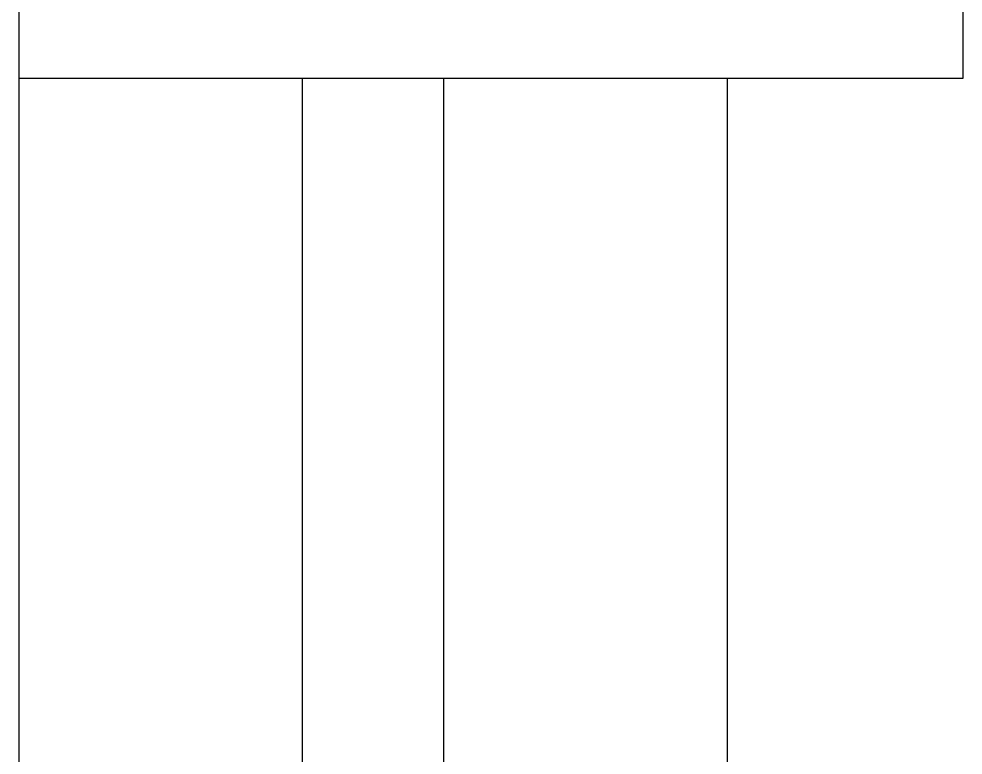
# Model space of a CAD drawing. Header units: inches. Extents: x 542787 to 543192, y 9574025 to 9574373.
# Drawn here: x 542828.0728 to 542828.2728, y 9574192.5703 to 9574192.7263 of the extents above; entities that cross this region are included whole.
import ezdxf

# ---------------------------------------------------------------- set-up
doc = ezdxf.new("R2010")
doc.units = ezdxf.units.IN
doc.header["$MEASUREMENT"] = 0
doc.linetypes.add('HIDDEN2', pattern=[4.7625, 3.175, -1.5875])
doc.layers.add('I-ARQ', color=8, linetype='Continuous')

msp = doc.modelspace()

# ---------------------------------------------------------------- linework, layer by layer
at = {"layer": 'I-ARQ'}
for p, q in [((542828.07277, 9574192.91369), (542828.07277, 9574192.71369)), ((542828.27277, 9574192.71369), (542828.27277, 9574192.91369)), ((542828.07277, 9574192.71369), (542828.07277, 9574192.21369)), ((542828.07277, 9574192.71369), (542828.07277, 9574192.04619)), ((542828.07277, 9574192.71369), (542828.27277, 9574192.71369)), ((542828.22277, 9574192.71369), (542828.22277, 9574192.04619)), ((542828.22277, 9574192.71369), (542828.22277, 9574192.00558))]:
    msp.add_line(p, q, dxfattribs=at)
at = {"layer": 'I-ARQ', "linetype": 'HIDDEN2'}
for p, q in [((542828.13277, 9574192.71369), (542828.13277, 9574192.21369)), ((542828.16277, 9574192.21369), (542828.16277, 9574192.71369))]:
    msp.add_line(p, q, dxfattribs=at)

doc.saveas('drawing.dxf')
